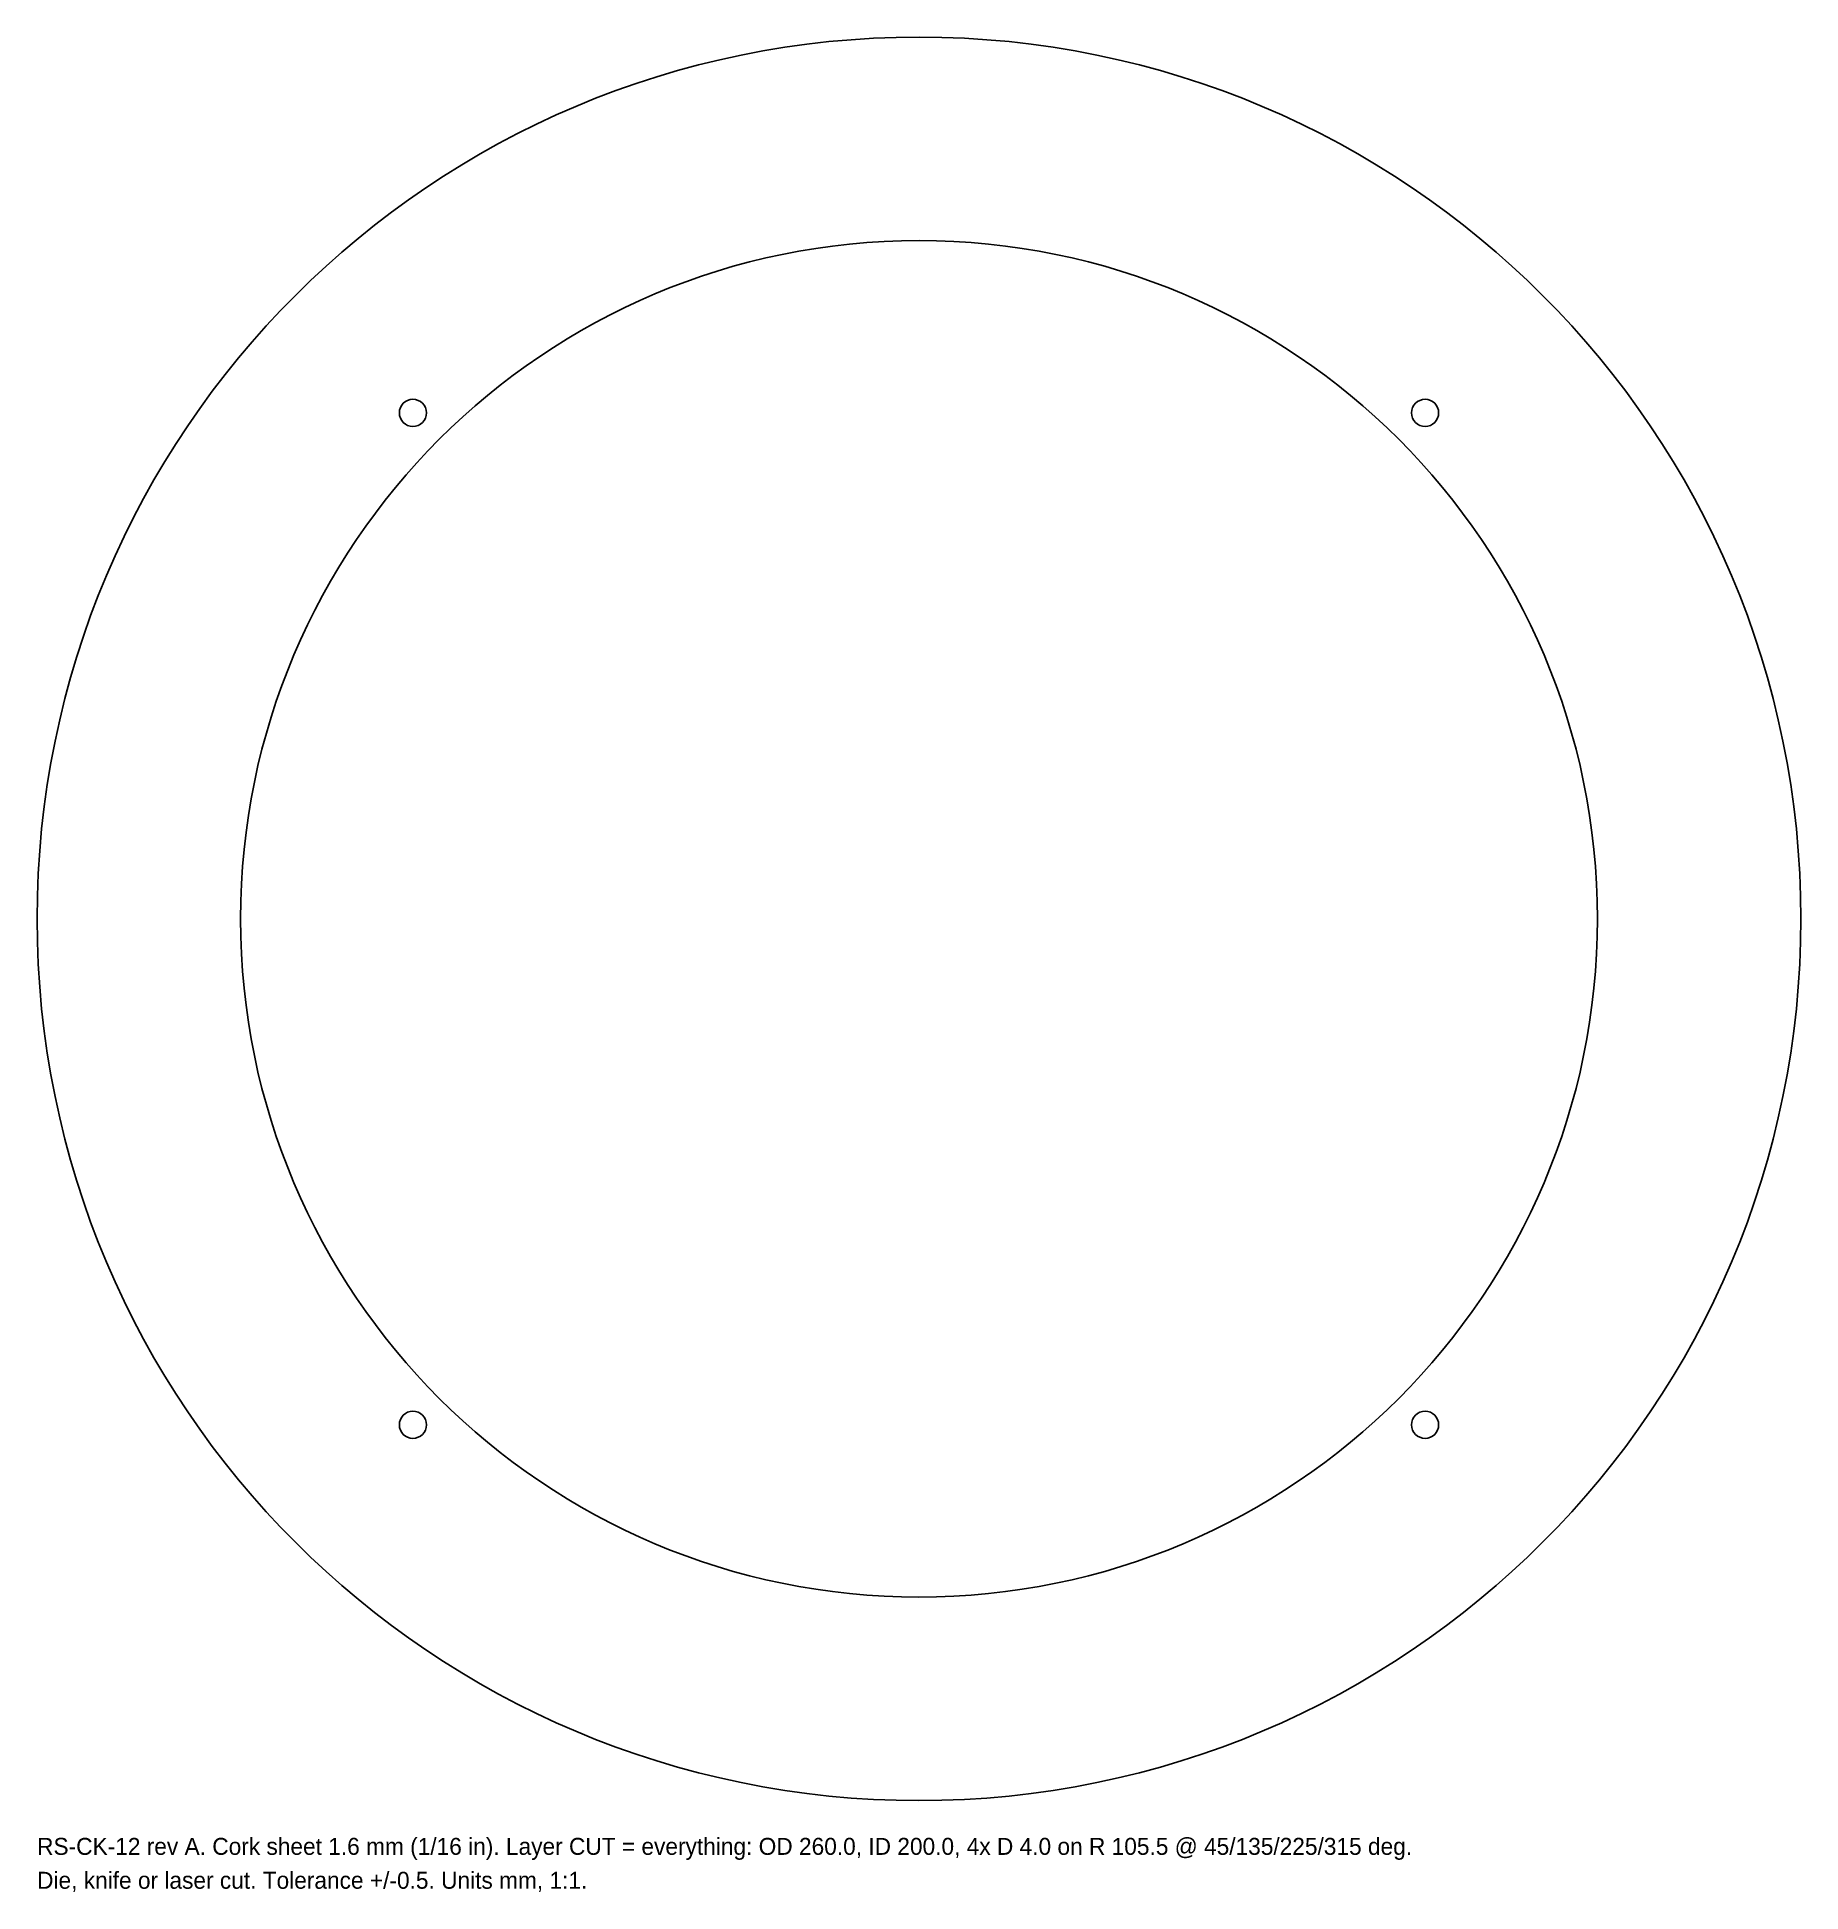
# Model space of a CAD drawing. Header units: millimetres. Extents: x -130 to 130, y -143 to 130.
import ezdxf

# ---------------------------------------------------------------- set-up
doc = ezdxf.new("R2010")
doc.units = ezdxf.units.MM
doc.layers.add('CUT', color=7, linetype='Continuous')
doc.layers.add('NOTES', color=2, linetype='Continuous')

msp = doc.modelspace()

# ---------------------------------------------------------------- linework, layer by layer
at = {"layer": 'CUT'}
for centre, radius in [((0, 0), 130), ((0, 0), 100), ((-74.6, 74.6), 2), ((74.6, 74.6), 2), ((-74.6, -74.6), 2), ((74.6, -74.6), 2)]:
    msp.add_circle(centre, radius, dxfattribs=at)

# ---------------------------------------------------------------- texts
at = {"layer": 'NOTES'}
for s, p in [('RS-CK-12 rev A. Cork sheet 1.6 mm (1/16 in). Layer CUT = everything: OD 260.0, ID 200.0, 4x D 4.0 on R 105.5 @ 45/135/225/315 deg.', (-130, -138)), ('Die, knife or laser cut. Tolerance +/-0.5. Units mm, 1:1.', (-130, -143))]:
    msp.add_text(s, height=2.5, dxfattribs=at).set_placement(p)

doc.saveas('drawing.dxf')
